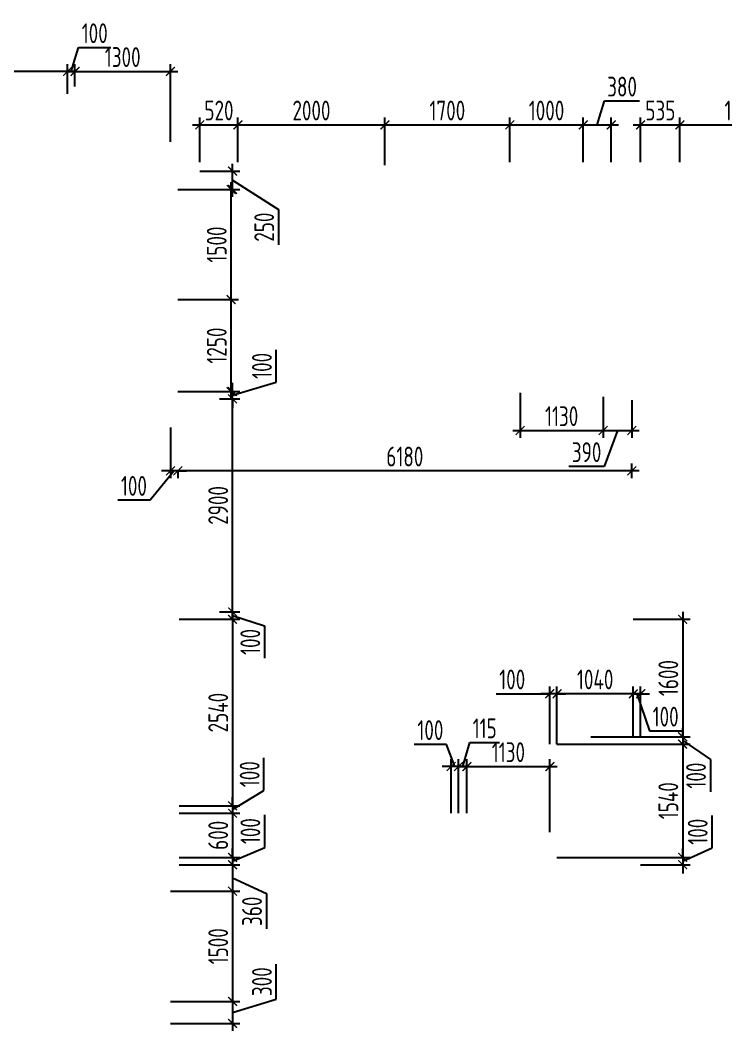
# Model space of a CAD drawing. Header units: millimetres. Extents: x -350007 to 535970, y -888 to 133718.
# Drawn here: x 61397 to 71001, y 106701 to 120454 of the extents above; entities that cross this region are included whole.
import ezdxf

# ---------------------------------------------------------------- set-up
doc = ezdxf.new("R2010")
doc.units = ezdxf.units.MM
doc.layers.add('АР_Размеры нов.', color=15, linetype='Continuous', lineweight=0)
doc.styles.add('ISOCPEUR', font='isocpeur.ttf', dxfattribs={"width": 0.7})
doc.dimstyles.new('R_100', dxfattribs={"dimtxt": 270, "dimasz": 120, "dimexe": 100, "dimexo": 0, "dimgap": 60, "dimtad": 1, "dimdec": 0, "dimrnd": 5, "dimzin": 0, "dimdsep": 46, "dimtxsty": 'ISOCPEUR', "dimblk": 'ARCHTICK', "dimcen": 0, "dimdle": 100, "dimclrd": 256, "dimclre": 256, "dimclrt": 256, "dimadec": 0, "dimazin": 0, "dimtfac": 2, "dimtdec": 0, "dimtofl": 0, "dimtmove": 1, "dimatfit": 3, "dimfxl": 1, "dimtvp": 3, "dimtolj": 1, "dimtzin": 0, "dimarcsym": 0})

# ---------------------------------------------------------------- blocks, each defined once
blk = doc.blocks.new('_ArchTick')
at = {"color": 0, "linetype": 'ByBlock', "const_width": 0.15}
blk.add_lwpolyline([(-0.5, -0.5), (0.5, 0.5)], dxfattribs=at)
blk = doc.blocks.new('*D2720')
at = {"layer": 'АР_Размеры нов.', "lineweight": -2, "ltscale": 100, "transparency": 16777216}
for p, q in [((64287, 108701), (64287, 107001)), ((63442, 108601), (64387, 108601)), ((63442, 107101), (64387, 107101))]:
    blk.add_line(p, q, dxfattribs=at)
at = {"layer": 'АР_Размеры нов.', "lineweight": -2, "ltscale": 100, "transparency": 16777216, "xscale": 120, "yscale": 120, "zscale": 120}
for p, rotation in [((64287, 108601), 90), ((64287, 107101), 270)]:
    blk.add_blockref('_ArchTick', p, dxfattribs=dict(at, rotation=rotation))
at = {"layer": 'АР_Размеры нов.', "ltscale": 100, "transparency": 16777216, "insert": (64092, 107851), "char_height": 270, "attachment_point": 5, "rotation": 90, "style": 'ISOCPEUR'}
blk.add_mtext('\\A1;1500', dxfattribs=at)
blk = doc.blocks.new('*D2721')
at = {"layer": 'АР_Размеры нов.', "lineweight": -2, "ltscale": 100, "transparency": 16777216}
for p, q in [((67477, 109740), (67477, 110397)), ((68607, 109403), (68607, 110397)), ((67377, 110297), (68707, 110297))]:
    blk.add_line(p, q, dxfattribs=at)
at = {"layer": 'АР_Размеры нов.', "lineweight": -2, "ltscale": 100, "transparency": 16777216, "xscale": 120, "yscale": 120, "zscale": 120, "rotation": 180}
blk.add_blockref('_ArchTick', (67477, 110297), dxfattribs=at)
at = {"layer": 'АР_Размеры нов.', "lineweight": -2, "ltscale": 100, "transparency": 16777216, "xscale": 120, "yscale": 120, "zscale": 120}
blk.add_blockref('_ArchTick', (68607, 110297), dxfattribs=at)
at = {"layer": 'АР_Размеры нов.', "ltscale": 100, "transparency": 16777216, "insert": (68042, 110492), "char_height": 270, "attachment_point": 5, "style": 'ISOCPEUR'}
blk.add_mtext('\\A1;1130', dxfattribs=at)
blk = doc.blocks.new('*D2722')
at = {"layer": 'АР_Размеры нов.', "lineweight": -2, "ltscale": 100, "transparency": 16777216}
for p, q in [((68202, 115382), (68202, 114770)), ((69332, 115329), (69332, 114770)), ((68102, 114870), (69432, 114870))]:
    blk.add_line(p, q, dxfattribs=at)
at = {"layer": 'АР_Размеры нов.', "lineweight": -2, "ltscale": 100, "transparency": 16777216, "xscale": 120, "yscale": 120, "zscale": 120, "rotation": 180}
blk.add_blockref('_ArchTick', (68202, 114870), dxfattribs=at)
at = {"layer": 'АР_Размеры нов.', "lineweight": -2, "ltscale": 100, "transparency": 16777216, "xscale": 120, "yscale": 120, "zscale": 120}
blk.add_blockref('_ArchTick', (69332, 114870), dxfattribs=at)
at = {"layer": 'АР_Размеры нов.', "ltscale": 100, "transparency": 16777216, "insert": (68767, 115065), "char_height": 270, "attachment_point": 5, "style": 'ISOCPEUR'}
blk.add_mtext('\\A1;1130', dxfattribs=at)
blk = doc.blocks.new('*D2292')
at = {"layer": 'АР_Размеры нов.', "lineweight": -2, "ltscale": 500, "transparency": 16777216}
for p, q in [((59492, 119451), (59492, 119857)), ((62042, 119451), (62042, 119857)), ((62142, 119757), (59392, 119757))]:
    blk.add_line(p, q, dxfattribs=at)
at = {"layer": 'АР_Размеры нов.', "lineweight": -2, "ltscale": 500, "transparency": 16777216, "xscale": 120, "yscale": 120, "zscale": 120, "rotation": 180}
blk.add_blockref('_ArchTick', (59492, 119757), dxfattribs=at)
at = {"layer": 'АР_Размеры нов.', "lineweight": -2, "ltscale": 500, "transparency": 16777216, "xscale": 120, "yscale": 120, "zscale": 120}
blk.add_blockref('_ArchTick', (62042, 119757), dxfattribs=at)
at = {"layer": 'АР_Размеры нов.', "lineweight": 13, "ltscale": 500, "transparency": 16777216, "insert": (60767, 119952), "char_height": 270, "attachment_point": 5, "style": 'ISOCPEUR'}
blk.add_mtext('\\A1;2550', dxfattribs=at)
blk = doc.blocks.new('*D2403')
at = {"layer": 'АР_Размеры нов.', "lineweight": -2, "ltscale": 500, "transparency": 16777216}
for p, q in [((64882, 107129), (64882, 107608)), ((64287, 107201), (64287, 106701)), ((63442, 107101), (64387, 107101)), ((64287, 106951), (64882, 107129)), ((63442, 106801), (64387, 106801))]:
    blk.add_line(p, q, dxfattribs=at)
at = {"layer": 'АР_Размеры нов.', "lineweight": -2, "ltscale": 500, "transparency": 16777216, "xscale": 120, "yscale": 120, "zscale": 120}
for p, rotation in [((64287, 107101), 90), ((64287, 106801), 270)]:
    blk.add_blockref('_ArchTick', p, dxfattribs=dict(at, rotation=rotation))
at = {"layer": 'АР_Размеры нов.', "lineweight": 13, "ltscale": 500, "transparency": 16777216, "insert": (64687, 107369), "char_height": 270, "attachment_point": 5, "rotation": 90, "style": 'ISOCPEUR'}
blk.add_mtext('\\A1;300', dxfattribs=at)
blk = doc.blocks.new('*D2404')
at = {"layer": 'АР_Размеры нов.', "lineweight": -2, "ltscale": 500, "transparency": 16777216}
for p, q in [((69842, 111287), (68603, 111287)), ((68703, 110601), (68703, 111387)), ((69742, 110701), (69742, 111387))]:
    blk.add_line(p, q, dxfattribs=at)
at = {"layer": 'АР_Размеры нов.', "lineweight": -2, "ltscale": 500, "transparency": 16777216, "xscale": 120, "yscale": 120, "zscale": 120, "rotation": 180}
blk.add_blockref('_ArchTick', (68703, 111287), dxfattribs=at)
at = {"layer": 'АР_Размеры нов.', "lineweight": -2, "ltscale": 500, "transparency": 16777216, "xscale": 120, "yscale": 120, "zscale": 120}
blk.add_blockref('_ArchTick', (69742, 111287), dxfattribs=at)
at = {"layer": 'АР_Размеры нов.', "lineweight": 13, "ltscale": 500, "transparency": 16777216, "insert": (69223, 111482), "char_height": 270, "attachment_point": 5, "style": 'ISOCPEUR'}
blk.add_mtext('\\A1;1040', dxfattribs=at)
blk = doc.blocks.new('*D2405')
at = {"layer": 'АР_Размеры нов.', "lineweight": -2, "ltscale": 500, "transparency": 16777216}
for p, q in [((69742, 111287), (69622, 111287)), ((69742, 110701), (69742, 111387)), ((69742, 111287), (69842, 111287)), ((69792, 111287), (69961, 110781)), ((69842, 110701), (69842, 111387)), ((69842, 111287), (69962, 111287)), ((69961, 110781), (70402, 110781))]:
    blk.add_line(p, q, dxfattribs=at)
at = {"layer": 'АР_Размеры нов.', "lineweight": -2, "ltscale": 500, "transparency": 16777216, "xscale": 120, "yscale": 120, "zscale": 120}
blk.add_blockref('_ArchTick', (69742, 111287), dxfattribs=at)
at = {"layer": 'АР_Размеры нов.', "lineweight": -2, "ltscale": 500, "transparency": 16777216, "xscale": 120, "yscale": 120, "zscale": 120, "rotation": 180}
blk.add_blockref('_ArchTick', (69842, 111287), dxfattribs=at)
at = {"layer": 'АР_Размеры нов.', "lineweight": 13, "ltscale": 500, "transparency": 16777216, "insert": (70182, 110976), "char_height": 270, "attachment_point": 5, "style": 'ISOCPEUR'}
blk.add_mtext('\\A1;100', dxfattribs=at)
blk = doc.blocks.new('*D2406')
at = {"layer": 'АР_Размеры нов.', "lineweight": -2, "ltscale": 500, "transparency": 16777216}
for p, q in [((67873, 111287), (68605, 111287)), ((68605, 111287), (68485, 111287)), ((68605, 110601), (68605, 111387)), ((68703, 111287), (68605, 111287)), ((68703, 110601), (68703, 111387)), ((68703, 111287), (68823, 111287))]:
    blk.add_line(p, q, dxfattribs=at)
at = {"layer": 'АР_Размеры нов.', "lineweight": -2, "ltscale": 500, "transparency": 16777216, "xscale": 120, "yscale": 120, "zscale": 120}
blk.add_blockref('_ArchTick', (68605, 111287), dxfattribs=at)
at = {"layer": 'АР_Размеры нов.', "lineweight": -2, "ltscale": 500, "transparency": 16777216, "xscale": 120, "yscale": 120, "zscale": 120, "rotation": 180}
blk.add_blockref('_ArchTick', (68703, 111287), dxfattribs=at)
at = {"layer": 'АР_Размеры нов.', "lineweight": 13, "ltscale": 500, "transparency": 16777216, "insert": (68094, 111482), "char_height": 270, "attachment_point": 5, "style": 'ISOCPEUR'}
blk.add_mtext('\\A1;100', dxfattribs=at)
blk = doc.blocks.new('*D2410')
at = {"layer": 'АР_Размеры нов.', "lineweight": -2, "ltscale": 500, "transparency": 16777216}
for p, q in [((70414, 112401), (70414, 110601)), ((69742, 112301), (70514, 112301)), ((69742, 110701), (70514, 110701))]:
    blk.add_line(p, q, dxfattribs=at)
at = {"layer": 'АР_Размеры нов.', "lineweight": -2, "ltscale": 500, "transparency": 16777216, "xscale": 120, "yscale": 120, "zscale": 120}
for p, rotation in [((70414, 112301), 90), ((70414, 110701), 270)]:
    blk.add_blockref('_ArchTick', p, dxfattribs=dict(at, rotation=rotation))
at = {"layer": 'АР_Размеры нов.', "lineweight": 13, "ltscale": 500, "transparency": 16777216, "insert": (70219, 111501), "char_height": 270, "attachment_point": 5, "rotation": 90, "style": 'ISOCPEUR'}
blk.add_mtext('\\A1;1600', dxfattribs=at)
blk = doc.blocks.new('*D2411')
at = {"layer": 'АР_Размеры нов.', "lineweight": -2, "ltscale": 500, "transparency": 16777216}
for p, q in [((70414, 110702), (70414, 110822)), ((69166, 110702), (70514, 110702)), ((69166, 110602), (70514, 110602)), ((70414, 110702), (70414, 110602)), ((70414, 110652), (70791, 110395)), ((70414, 110602), (70414, 110482)), ((70791, 110395), (70791, 109953))]:
    blk.add_line(p, q, dxfattribs=at)
at = {"layer": 'АР_Размеры нов.', "lineweight": -2, "ltscale": 500, "transparency": 16777216, "xscale": 120, "yscale": 120, "zscale": 120}
for p, rotation in [((70414, 110702), 270), ((70414, 110602), 90)]:
    blk.add_blockref('_ArchTick', p, dxfattribs=dict(at, rotation=rotation))
at = {"layer": 'АР_Размеры нов.', "lineweight": 13, "ltscale": 500, "transparency": 16777216, "insert": (70596, 110174), "char_height": 270, "attachment_point": 5, "rotation": 90, "style": 'ISOCPEUR'}
blk.add_mtext('\\A1;100', dxfattribs=at)
blk = doc.blocks.new('*D2412')
at = {"layer": 'АР_Размеры нов.', "lineweight": -2, "ltscale": 500, "transparency": 16777216}
for p, q in [((68703, 110603), (70514, 110603)), ((70414, 110703), (70414, 108961)), ((68703, 109061), (70514, 109061))]:
    blk.add_line(p, q, dxfattribs=at)
at = {"layer": 'АР_Размеры нов.', "lineweight": -2, "ltscale": 500, "transparency": 16777216, "xscale": 120, "yscale": 120, "zscale": 120}
for p, rotation in [((70414, 110603), 90), ((70414, 109061), 270)]:
    blk.add_blockref('_ArchTick', p, dxfattribs=dict(at, rotation=rotation))
at = {"layer": 'АР_Размеры нов.', "lineweight": 13, "ltscale": 500, "transparency": 16777216, "insert": (70219, 109832), "char_height": 270, "attachment_point": 5, "rotation": 90, "style": 'ISOCPEUR'}
blk.add_mtext('\\A1;1540', dxfattribs=at)
blk = doc.blocks.new('*D2413')
at = {"layer": 'АР_Размеры нов.', "lineweight": -2, "ltscale": 500, "transparency": 16777216}
for p, q in [((70814, 109190), (70814, 109631)), ((70414, 109011), (70814, 109190)), ((70414, 109061), (70414, 109181)), ((69742, 109061), (70514, 109061)), ((69842, 108961), (70514, 108961)), ((70414, 109061), (70414, 108961)), ((70414, 108961), (70414, 108841))]:
    blk.add_line(p, q, dxfattribs=at)
at = {"layer": 'АР_Размеры нов.', "lineweight": -2, "ltscale": 500, "transparency": 16777216, "xscale": 120, "yscale": 120, "zscale": 120}
for p, rotation in [((70414, 109061), 270), ((70414, 108961), 90)]:
    blk.add_blockref('_ArchTick', p, dxfattribs=dict(at, rotation=rotation))
at = {"layer": 'АР_Размеры нов.', "lineweight": 13, "ltscale": 500, "transparency": 16777216, "insert": (70619, 109410), "char_height": 270, "attachment_point": 5, "rotation": 90, "style": 'ISOCPEUR'}
blk.add_mtext('\\A1;100', dxfattribs=at)
blk = doc.blocks.new('*D2414')
at = {"layer": 'АР_Размеры нов.', "lineweight": -2, "ltscale": 500, "transparency": 16777216}
for p, q in [((67420, 110297), (67517, 110622)), ((67517, 110622), (67921, 110622)), ((67362, 109661), (67362, 110397)), ((67477, 109661), (67477, 110397)), ((67362, 110297), (67242, 110297)), ((67477, 110297), (67362, 110297)), ((67477, 110297), (67597, 110297))]:
    blk.add_line(p, q, dxfattribs=at)
at = {"layer": 'АР_Размеры нов.', "lineweight": -2, "ltscale": 500, "transparency": 16777216, "xscale": 120, "yscale": 120, "zscale": 120}
blk.add_blockref('_ArchTick', (67362, 110297), dxfattribs=at)
at = {"layer": 'АР_Размеры нов.', "lineweight": -2, "ltscale": 500, "transparency": 16777216, "xscale": 120, "yscale": 120, "zscale": 120, "rotation": 180}
blk.add_blockref('_ArchTick', (67477, 110297), dxfattribs=at)
at = {"layer": 'АР_Размеры нов.', "lineweight": 13, "ltscale": 500, "transparency": 16777216, "insert": (67719, 110817), "char_height": 270, "attachment_point": 5, "style": 'ISOCPEUR'}
blk.add_mtext('\\A1;115', dxfattribs=at)
blk = doc.blocks.new('*D2415')
at = {"layer": 'АР_Размеры нов.', "lineweight": -2, "ltscale": 500, "transparency": 16777216}
for p, q in [((67200, 110597), (66759, 110597)), ((67312, 110297), (67200, 110597)), ((67262, 109661), (67262, 110397)), ((67362, 109661), (67362, 110397)), ((67262, 110297), (67142, 110297)), ((67362, 110297), (67262, 110297)), ((67362, 110297), (67482, 110297))]:
    blk.add_line(p, q, dxfattribs=at)
at = {"layer": 'АР_Размеры нов.', "lineweight": -2, "ltscale": 500, "transparency": 16777216, "xscale": 120, "yscale": 120, "zscale": 120}
blk.add_blockref('_ArchTick', (67262, 110297), dxfattribs=at)
at = {"layer": 'АР_Размеры нов.', "lineweight": -2, "ltscale": 500, "transparency": 16777216, "xscale": 120, "yscale": 120, "zscale": 120, "rotation": 180}
blk.add_blockref('_ArchTick', (67362, 110297), dxfattribs=at)
at = {"layer": 'АР_Размеры нов.', "lineweight": 13, "ltscale": 500, "transparency": 16777216, "insert": (66980, 110792), "char_height": 270, "attachment_point": 5, "style": 'ISOCPEUR'}
blk.add_mtext('\\A1;100', dxfattribs=at)
blk = doc.blocks.new('*D2416')
at = {"layer": 'АР_Размеры нов.', "lineweight": -2, "ltscale": 500, "transparency": 16777216}
for p, q in [((64287, 112401), (64287, 109661)), ((63562, 112301), (64387, 112301)), ((63562, 109761), (64387, 109761))]:
    blk.add_line(p, q, dxfattribs=at)
at = {"layer": 'АР_Размеры нов.', "lineweight": -2, "ltscale": 500, "transparency": 16777216, "xscale": 120, "yscale": 120, "zscale": 120}
for p, rotation in [((64287, 112301), 90), ((64287, 109761), 270)]:
    blk.add_blockref('_ArchTick', p, dxfattribs=dict(at, rotation=rotation))
at = {"layer": 'АР_Размеры нов.', "lineweight": 13, "ltscale": 500, "transparency": 16777216, "insert": (64092, 111031), "char_height": 270, "attachment_point": 5, "rotation": 90, "style": 'ISOCPEUR'}
blk.add_mtext('\\A1;2540', dxfattribs=at)
blk = doc.blocks.new('*D2417')
at = {"layer": 'АР_Размеры нов.', "lineweight": -2, "ltscale": 500, "transparency": 16777216}
for p, q in [((64715, 109973), (64715, 110414)), ((64287, 109711), (64715, 109973)), ((63562, 109761), (64387, 109761)), ((64287, 109761), (64287, 109881)), ((64287, 109761), (64287, 109661)), ((63562, 109661), (64387, 109661)), ((64287, 109661), (64287, 109541))]:
    blk.add_line(p, q, dxfattribs=at)
at = {"layer": 'АР_Размеры нов.', "lineweight": -2, "ltscale": 500, "transparency": 16777216, "xscale": 120, "yscale": 120, "zscale": 120}
for p, rotation in [((64287, 109761), 270), ((64287, 109661), 90)]:
    blk.add_blockref('_ArchTick', p, dxfattribs=dict(at, rotation=rotation))
at = {"layer": 'АР_Размеры нов.', "lineweight": 13, "ltscale": 500, "transparency": 16777216, "insert": (64520, 110193), "char_height": 270, "attachment_point": 5, "rotation": 90, "style": 'ISOCPEUR'}
blk.add_mtext('\\A1;100', dxfattribs=at)
blk = doc.blocks.new('*D2418')
at = {"layer": 'АР_Размеры нов.', "lineweight": -2, "ltscale": 500, "transparency": 16777216}
for p, q in [((64287, 109761), (64287, 108961)), ((63562, 109661), (64387, 109661)), ((63562, 109061), (64387, 109061))]:
    blk.add_line(p, q, dxfattribs=at)
at = {"layer": 'АР_Размеры нов.', "lineweight": -2, "ltscale": 500, "transparency": 16777216, "xscale": 120, "yscale": 120, "zscale": 120}
for p, rotation in [((64287, 109661), 90), ((64287, 109061), 270)]:
    blk.add_blockref('_ArchTick', p, dxfattribs=dict(at, rotation=rotation))
at = {"layer": 'АР_Размеры нов.', "lineweight": 13, "ltscale": 500, "transparency": 16777216, "insert": (64092, 109361), "char_height": 270, "attachment_point": 5, "rotation": 90, "style": 'ISOCPEUR'}
blk.add_mtext('\\A1;600', dxfattribs=at)
blk = doc.blocks.new('*D2419')
at = {"layer": 'АР_Размеры нов.', "lineweight": -2, "ltscale": 500, "transparency": 16777216}
for p, q in [((64725, 109197), (64725, 109639)), ((64287, 109011), (64725, 109197)), ((64287, 109061), (64287, 109181)), ((63562, 109061), (64387, 109061)), ((63562, 108961), (64387, 108961)), ((64287, 109061), (64287, 108961)), ((64287, 108961), (64287, 108841))]:
    blk.add_line(p, q, dxfattribs=at)
at = {"layer": 'АР_Размеры нов.', "lineweight": -2, "ltscale": 500, "transparency": 16777216, "xscale": 120, "yscale": 120, "zscale": 120}
for p, rotation in [((64287, 109061), 270), ((64287, 108961), 90)]:
    blk.add_blockref('_ArchTick', p, dxfattribs=dict(at, rotation=rotation))
at = {"layer": 'АР_Размеры нов.', "lineweight": 13, "ltscale": 500, "transparency": 16777216, "insert": (64530, 109418), "char_height": 270, "attachment_point": 5, "rotation": 90, "style": 'ISOCPEUR'}
blk.add_mtext('\\A1;100', dxfattribs=at)
blk = doc.blocks.new('*D2420')
at = {"layer": 'АР_Размеры нов.', "lineweight": -2, "ltscale": 500, "transparency": 16777216}
for p, q in [((63562, 108961), (64387, 108961)), ((64287, 109061), (64287, 108501)), ((64287, 108781), (64747, 108567)), ((63562, 108601), (64387, 108601)), ((64747, 108567), (64747, 108088))]:
    blk.add_line(p, q, dxfattribs=at)
at = {"layer": 'АР_Размеры нов.', "lineweight": -2, "ltscale": 500, "transparency": 16777216, "xscale": 120, "yscale": 120, "zscale": 120}
for p, rotation in [((64287, 108961), 90), ((64287, 108601), 270)]:
    blk.add_blockref('_ArchTick', p, dxfattribs=dict(at, rotation=rotation))
at = {"layer": 'АР_Размеры нов.', "lineweight": 13, "ltscale": 500, "transparency": 16777216, "insert": (64552, 108327), "char_height": 270, "attachment_point": 5, "rotation": 90, "style": 'ISOCPEUR'}
blk.add_mtext('\\A1;360', dxfattribs=at)
blk = doc.blocks.new('*D2421')
at = {"layer": 'АР_Размеры нов.', "lineweight": -2, "ltscale": 500, "transparency": 16777216}
for p, q in [((64287, 112401), (64287, 112521)), ((64152, 112401), (64387, 112401)), ((64287, 112301), (64287, 112401)), ((64152, 112301), (64387, 112301)), ((64287, 112351), (64724, 112214)), ((64287, 112301), (64287, 112181)), ((64724, 112214), (64724, 111773))]:
    blk.add_line(p, q, dxfattribs=at)
at = {"layer": 'АР_Размеры нов.', "lineweight": -2, "ltscale": 500, "transparency": 16777216, "xscale": 120, "yscale": 120, "zscale": 120}
for p, rotation in [((64287, 112401), 270), ((64287, 112301), 90)]:
    blk.add_blockref('_ArchTick', p, dxfattribs=dict(at, rotation=rotation))
at = {"layer": 'АР_Размеры нов.', "lineweight": 13, "ltscale": 500, "transparency": 16777216, "insert": (64529, 111993), "char_height": 270, "attachment_point": 5, "rotation": 90, "style": 'ISOCPEUR'}
blk.add_mtext('\\A1;100', dxfattribs=at)
blk = doc.blocks.new('*D2422')
at = {"layer": 'АР_Размеры нов.', "lineweight": -2, "ltscale": 500, "transparency": 16777216}
for p, q in [((64287, 112301), (64287, 115401)), ((64111, 115301), (64387, 115301)), ((64111, 112401), (64387, 112401))]:
    blk.add_line(p, q, dxfattribs=at)
at = {"layer": 'АР_Размеры нов.', "lineweight": -2, "ltscale": 500, "transparency": 16777216, "xscale": 120, "yscale": 120, "zscale": 120}
for p, rotation in [((64287, 115301), 90), ((64287, 112401), 270)]:
    blk.add_blockref('_ArchTick', p, dxfattribs=dict(at, rotation=rotation))
at = {"layer": 'АР_Размеры нов.', "lineweight": 13, "ltscale": 500, "transparency": 16777216, "insert": (64092, 113851), "char_height": 270, "attachment_point": 5, "rotation": 90, "style": 'ISOCPEUR'}
blk.add_mtext('\\A1;2900', dxfattribs=at)
blk = doc.blocks.new('*D2423')
at = {"layer": 'АР_Размеры нов.', "lineweight": -2, "ltscale": 500, "transparency": 16777216}
for p, q in [((64882, 115529), (64882, 115970)), ((64287, 115351), (64882, 115529)), ((63542, 115401), (64387, 115401)), ((64287, 115401), (64287, 115521)), ((64287, 115301), (64287, 115401)), ((64111, 115301), (64387, 115301)), ((64287, 115301), (64287, 115181))]:
    blk.add_line(p, q, dxfattribs=at)
at = {"layer": 'АР_Размеры нов.', "lineweight": -2, "ltscale": 500, "transparency": 16777216, "xscale": 120, "yscale": 120, "zscale": 120}
for p, rotation in [((64287, 115401), 270), ((64287, 115301), 90)]:
    blk.add_blockref('_ArchTick', p, dxfattribs=dict(at, rotation=rotation))
at = {"layer": 'АР_Размеры нов.', "lineweight": 13, "ltscale": 500, "transparency": 16777216, "insert": (64687, 115750), "char_height": 270, "attachment_point": 5, "rotation": 90, "style": 'ISOCPEUR'}
blk.add_mtext('\\A1;100', dxfattribs=at)
blk = doc.blocks.new('*D2424')
at = {"layer": 'АР_Размеры нов.', "lineweight": -2, "ltscale": 500, "transparency": 16777216}
for p, q in [((63542, 116651), (64367, 116651)), ((64267, 115301), (64267, 116751)), ((63542, 115401), (64367, 115401))]:
    blk.add_line(p, q, dxfattribs=at)
at = {"layer": 'АР_Размеры нов.', "lineweight": -2, "ltscale": 500, "transparency": 16777216, "xscale": 120, "yscale": 120, "zscale": 120}
for p, rotation in [((64267, 116651), 90), ((64267, 115401), 270)]:
    blk.add_blockref('_ArchTick', p, dxfattribs=dict(at, rotation=rotation))
at = {"layer": 'АР_Размеры нов.', "lineweight": 13, "ltscale": 500, "transparency": 16777216, "insert": (64072, 116026), "char_height": 270, "attachment_point": 5, "rotation": 90, "style": 'ISOCPEUR'}
blk.add_mtext('\\A1;1250', dxfattribs=at)
blk = doc.blocks.new('*D2425')
at = {"layer": 'АР_Размеры нов.', "lineweight": -2, "ltscale": 500, "transparency": 16777216}
for p, q in [((63542, 118151), (64367, 118151)), ((64267, 116551), (64267, 118251)), ((63542, 116651), (64367, 116651))]:
    blk.add_line(p, q, dxfattribs=at)
at = {"layer": 'АР_Размеры нов.', "lineweight": -2, "ltscale": 500, "transparency": 16777216, "xscale": 120, "yscale": 120, "zscale": 120}
for p, rotation in [((64267, 118151), 90), ((64267, 116651), 270)]:
    blk.add_blockref('_ArchTick', p, dxfattribs=dict(at, rotation=rotation))
at = {"layer": 'АР_Размеры нов.', "lineweight": 13, "ltscale": 500, "transparency": 16777216, "insert": (64072, 117401), "char_height": 270, "attachment_point": 5, "rotation": 90, "style": 'ISOCPEUR'}
blk.add_mtext('\\A1;1500', dxfattribs=at)
blk = doc.blocks.new('*D2426')
at = {"layer": 'АР_Размеры нов.', "lineweight": -2, "ltscale": 500, "transparency": 16777216}
for p, q in [((64287, 118051), (64287, 118501)), ((63842, 118401), (64387, 118401)), ((63542, 118151), (64387, 118151)), ((64287, 118276), (64913, 117877)), ((64913, 117877), (64913, 117398))]:
    blk.add_line(p, q, dxfattribs=at)
at = {"layer": 'АР_Размеры нов.', "lineweight": -2, "ltscale": 500, "transparency": 16777216, "xscale": 120, "yscale": 120, "zscale": 120}
for p, rotation in [((64287, 118401), 90), ((64287, 118151), 270)]:
    blk.add_blockref('_ArchTick', p, dxfattribs=dict(at, rotation=rotation))
at = {"layer": 'АР_Размеры нов.', "lineweight": 13, "ltscale": 500, "transparency": 16777216, "insert": (64718, 117638), "char_height": 270, "attachment_point": 5, "rotation": 90, "style": 'ISOCPEUR'}
blk.add_mtext('\\A1;250', dxfattribs=at)
blk = doc.blocks.new('*D2427')
at = {"layer": 'АР_Размеры нов.', "lineweight": -2, "ltscale": 500, "transparency": 16777216}
for p, q in [((69332, 115329), (69332, 114770)), ((69722, 115281), (69722, 114770)), ((69232, 114870), (69822, 114870)), ((69527, 114870), (69345, 114380)), ((69345, 114380), (68866, 114380))]:
    blk.add_line(p, q, dxfattribs=at)
at = {"layer": 'АР_Размеры нов.', "lineweight": -2, "ltscale": 500, "transparency": 16777216, "xscale": 120, "yscale": 120, "zscale": 120, "rotation": 180}
blk.add_blockref('_ArchTick', (69332, 114870), dxfattribs=at)
at = {"layer": 'АР_Размеры нов.', "lineweight": -2, "ltscale": 500, "transparency": 16777216, "xscale": 120, "yscale": 120, "zscale": 120}
blk.add_blockref('_ArchTick', (69722, 114870), dxfattribs=at)
at = {"layer": 'АР_Размеры нов.', "lineweight": 13, "ltscale": 500, "transparency": 16777216, "insert": (69106, 114575), "char_height": 270, "attachment_point": 5, "style": 'ISOCPEUR'}
blk.add_mtext('\\A1;390', dxfattribs=at)
blk = doc.blocks.new('*D2428')
at = {"layer": 'АР_Размеры нов.', "lineweight": -2, "ltscale": 500, "transparency": 16777216}
for p, q in [((62092, 119757), (62190, 120082)), ((62190, 120082), (62631, 120082)), ((62042, 119451), (62042, 119857)), ((62142, 119551), (62142, 119857)), ((62042, 119757), (61922, 119757)), ((62042, 119757), (62142, 119757)), ((62142, 119757), (62262, 119757))]:
    blk.add_line(p, q, dxfattribs=at)
at = {"layer": 'АР_Размеры нов.', "lineweight": -2, "ltscale": 500, "transparency": 16777216, "xscale": 120, "yscale": 120, "zscale": 120}
blk.add_blockref('_ArchTick', (62042, 119757), dxfattribs=at)
at = {"layer": 'АР_Размеры нов.', "lineweight": -2, "ltscale": 500, "transparency": 16777216, "xscale": 120, "yscale": 120, "zscale": 120, "rotation": 180}
blk.add_blockref('_ArchTick', (62142, 119757), dxfattribs=at)
at = {"layer": 'АР_Размеры нов.', "lineweight": 13, "ltscale": 500, "transparency": 16777216, "insert": (62411, 120277), "char_height": 270, "attachment_point": 5, "style": 'ISOCPEUR'}
blk.add_mtext('\\A1;100', dxfattribs=at)
blk = doc.blocks.new('*D2429')
at = {"layer": 'АР_Размеры нов.', "lineweight": -2, "ltscale": 500, "transparency": 16777216}
for p, q in [((62142, 119551), (62142, 119857)), ((63442, 118801), (63442, 119857)), ((62042, 119757), (63542, 119757))]:
    blk.add_line(p, q, dxfattribs=at)
at = {"layer": 'АР_Размеры нов.', "lineweight": -2, "ltscale": 500, "transparency": 16777216, "xscale": 120, "yscale": 120, "zscale": 120, "rotation": 180}
blk.add_blockref('_ArchTick', (62142, 119757), dxfattribs=at)
at = {"layer": 'АР_Размеры нов.', "lineweight": -2, "ltscale": 500, "transparency": 16777216, "xscale": 120, "yscale": 120, "zscale": 120}
blk.add_blockref('_ArchTick', (63442, 119757), dxfattribs=at)
at = {"layer": 'АР_Размеры нов.', "lineweight": 13, "ltscale": 500, "transparency": 16777216, "insert": (62792, 119952), "char_height": 270, "attachment_point": 5, "style": 'ISOCPEUR'}
blk.add_mtext('\\A1;1300', dxfattribs=at)
blk = doc.blocks.new('*D2430')
at = {"layer": 'АР_Размеры нов.', "lineweight": -2, "ltscale": 500, "transparency": 16777216}
for p, q in [((63842, 118521), (63842, 119130)), ((64361, 118521), (64361, 119130)), ((63742, 119030), (64461, 119030))]:
    blk.add_line(p, q, dxfattribs=at)
at = {"layer": 'АР_Размеры нов.', "lineweight": -2, "ltscale": 500, "transparency": 16777216, "xscale": 120, "yscale": 120, "zscale": 120, "rotation": 180}
blk.add_blockref('_ArchTick', (63842, 119030), dxfattribs=at)
at = {"layer": 'АР_Размеры нов.', "lineweight": -2, "ltscale": 500, "transparency": 16777216, "xscale": 120, "yscale": 120, "zscale": 120}
blk.add_blockref('_ArchTick', (64361, 119030), dxfattribs=at)
at = {"layer": 'АР_Размеры нов.', "lineweight": 13, "ltscale": 500, "transparency": 16777216, "insert": (64102, 119225), "char_height": 270, "attachment_point": 5, "style": 'ISOCPEUR'}
blk.add_mtext('\\A1;520', dxfattribs=at)
blk = doc.blocks.new('*D2431')
at = {"layer": 'АР_Размеры нов.', "lineweight": -2, "ltscale": 500, "transparency": 16777216}
for p, q in [((64361, 118521), (64361, 119130)), ((66361, 118481), (66361, 119130)), ((64261, 119030), (66461, 119030))]:
    blk.add_line(p, q, dxfattribs=at)
at = {"layer": 'АР_Размеры нов.', "lineweight": -2, "ltscale": 500, "transparency": 16777216, "xscale": 120, "yscale": 120, "zscale": 120, "rotation": 180}
blk.add_blockref('_ArchTick', (64361, 119030), dxfattribs=at)
at = {"layer": 'АР_Размеры нов.', "lineweight": -2, "ltscale": 500, "transparency": 16777216, "xscale": 120, "yscale": 120, "zscale": 120}
blk.add_blockref('_ArchTick', (66361, 119030), dxfattribs=at)
at = {"layer": 'АР_Размеры нов.', "lineweight": 13, "ltscale": 500, "transparency": 16777216, "insert": (65361, 119225), "char_height": 270, "attachment_point": 5, "style": 'ISOCPEUR'}
blk.add_mtext('\\A1;2000', dxfattribs=at)
blk = doc.blocks.new('*D2432')
at = {"layer": 'АР_Размеры нов.', "lineweight": -2, "ltscale": 500, "transparency": 16777216}
for p, q in [((66361, 118481), (66361, 119130)), ((68061, 118521), (68061, 119130)), ((66261, 119030), (68161, 119030))]:
    blk.add_line(p, q, dxfattribs=at)
at = {"layer": 'АР_Размеры нов.', "lineweight": -2, "ltscale": 500, "transparency": 16777216, "xscale": 120, "yscale": 120, "zscale": 120, "rotation": 180}
blk.add_blockref('_ArchTick', (66361, 119030), dxfattribs=at)
at = {"layer": 'АР_Размеры нов.', "lineweight": -2, "ltscale": 500, "transparency": 16777216, "xscale": 120, "yscale": 120, "zscale": 120}
blk.add_blockref('_ArchTick', (68061, 119030), dxfattribs=at)
at = {"layer": 'АР_Размеры нов.', "lineweight": 13, "ltscale": 500, "transparency": 16777216, "insert": (67211, 119225), "char_height": 270, "attachment_point": 5, "style": 'ISOCPEUR'}
blk.add_mtext('\\A1;1700', dxfattribs=at)
blk = doc.blocks.new('*D2433')
at = {"layer": 'АР_Размеры нов.', "lineweight": -2, "ltscale": 500, "transparency": 16777216}
for p, q in [((68061, 118521), (68061, 119130)), ((69061, 118521), (69061, 119130)), ((67961, 119030), (69161, 119030))]:
    blk.add_line(p, q, dxfattribs=at)
at = {"layer": 'АР_Размеры нов.', "lineweight": -2, "ltscale": 500, "transparency": 16777216, "xscale": 120, "yscale": 120, "zscale": 120, "rotation": 180}
blk.add_blockref('_ArchTick', (68061, 119030), dxfattribs=at)
at = {"layer": 'АР_Размеры нов.', "lineweight": -2, "ltscale": 500, "transparency": 16777216, "xscale": 120, "yscale": 120, "zscale": 120}
blk.add_blockref('_ArchTick', (69061, 119030), dxfattribs=at)
at = {"layer": 'АР_Размеры нов.', "lineweight": 13, "ltscale": 500, "transparency": 16777216, "insert": (68561, 119225), "char_height": 270, "attachment_point": 5, "style": 'ISOCPEUR'}
blk.add_mtext('\\A1;1000', dxfattribs=at)
blk = doc.blocks.new('*D2434')
at = {"layer": 'АР_Размеры нов.', "lineweight": -2, "ltscale": 500, "transparency": 16777216}
for p, q in [((69252, 119030), (69349, 119355)), ((69349, 119355), (69828, 119355)), ((69061, 118521), (69061, 119130)), ((69442, 118521), (69442, 119130)), ((68961, 119030), (69542, 119030))]:
    blk.add_line(p, q, dxfattribs=at)
at = {"layer": 'АР_Размеры нов.', "lineweight": -2, "ltscale": 500, "transparency": 16777216, "xscale": 120, "yscale": 120, "zscale": 120, "rotation": 180}
blk.add_blockref('_ArchTick', (69061, 119030), dxfattribs=at)
at = {"layer": 'АР_Размеры нов.', "lineweight": -2, "ltscale": 500, "transparency": 16777216, "xscale": 120, "yscale": 120, "zscale": 120}
blk.add_blockref('_ArchTick', (69442, 119030), dxfattribs=at)
at = {"layer": 'АР_Размеры нов.', "lineweight": 13, "ltscale": 500, "transparency": 16777216, "insert": (69589, 119550), "char_height": 270, "attachment_point": 5, "style": 'ISOCPEUR'}
blk.add_mtext('\\A1;380', dxfattribs=at)
blk = doc.blocks.new('*D2435')
at = {"layer": 'АР_Размеры нов.', "lineweight": -2, "ltscale": 500, "transparency": 16777216}
for p, q in [((69842, 118521), (69842, 119130)), ((70377, 118521), (70377, 119130)), ((69742, 119030), (70477, 119030))]:
    blk.add_line(p, q, dxfattribs=at)
at = {"layer": 'АР_Размеры нов.', "lineweight": -2, "ltscale": 500, "transparency": 16777216, "xscale": 120, "yscale": 120, "zscale": 120, "rotation": 180}
blk.add_blockref('_ArchTick', (69842, 119030), dxfattribs=at)
at = {"layer": 'АР_Размеры нов.', "lineweight": -2, "ltscale": 500, "transparency": 16777216, "xscale": 120, "yscale": 120, "zscale": 120}
blk.add_blockref('_ArchTick', (70377, 119030), dxfattribs=at)
at = {"layer": 'АР_Размеры нов.', "lineweight": 13, "ltscale": 500, "transparency": 16777216, "insert": (70110, 119225), "char_height": 270, "attachment_point": 5, "style": 'ISOCPEUR'}
blk.add_mtext('\\A1;535', dxfattribs=at)
blk = doc.blocks.new('*D2436')
at = {"layer": 'АР_Размеры нов.', "lineweight": -2, "ltscale": 500, "transparency": 16777216}
for p, q in [((70377, 118521), (70377, 119130)), ((72077, 118521), (72077, 119130)), ((70277, 119030), (72177, 119030))]:
    blk.add_line(p, q, dxfattribs=at)
at = {"layer": 'АР_Размеры нов.', "lineweight": -2, "ltscale": 500, "transparency": 16777216, "xscale": 120, "yscale": 120, "zscale": 120, "rotation": 180}
blk.add_blockref('_ArchTick', (70377, 119030), dxfattribs=at)
at = {"layer": 'АР_Размеры нов.', "lineweight": -2, "ltscale": 500, "transparency": 16777216, "xscale": 120, "yscale": 120, "zscale": 120}
blk.add_blockref('_ArchTick', (72077, 119030), dxfattribs=at)
at = {"layer": 'АР_Размеры нов.', "lineweight": 13, "ltscale": 500, "transparency": 16777216, "insert": (71227, 119225), "char_height": 270, "attachment_point": 5, "style": 'ISOCPEUR'}
blk.add_mtext('\\A1;1700', dxfattribs=at)
blk = doc.blocks.new('*D2543')
at = {"layer": 'АР_Размеры нов.', "lineweight": -2, "ltscale": 500, "transparency": 16777216}
for p, q in [((69822, 114321), (63442, 114321)), ((63542, 114329), (63542, 114221)), ((69722, 114221), (69722, 114421))]:
    blk.add_line(p, q, dxfattribs=at)
at = {"layer": 'АР_Размеры нов.', "lineweight": -2, "ltscale": 500, "transparency": 16777216, "xscale": 120, "yscale": 120, "zscale": 120, "rotation": 180}
blk.add_blockref('_ArchTick', (63542, 114321), dxfattribs=at)
at = {"layer": 'АР_Размеры нов.', "lineweight": -2, "ltscale": 500, "transparency": 16777216, "xscale": 120, "yscale": 120, "zscale": 120}
blk.add_blockref('_ArchTick', (69722, 114321), dxfattribs=at)
at = {"layer": 'АР_Размеры нов.', "lineweight": 13, "ltscale": 500, "transparency": 16777216, "insert": (66632, 114516), "char_height": 270, "attachment_point": 5, "style": 'ISOCPEUR'}
blk.add_mtext('\\A1;6180', dxfattribs=at)
blk = doc.blocks.new('*D2544')
at = {"layer": 'АР_Размеры нов.', "lineweight": -2, "ltscale": 500, "transparency": 16777216}
for p, q in [((63442, 114910), (63442, 114221)), ((63492, 114321), (63166, 113921)), ((63442, 114321), (63322, 114321)), ((63542, 114321), (63442, 114321)), ((63542, 114329), (63542, 114221)), ((63542, 114321), (63662, 114321)), ((63166, 113921), (62725, 113921))]:
    blk.add_line(p, q, dxfattribs=at)
at = {"layer": 'АР_Размеры нов.', "lineweight": -2, "ltscale": 500, "transparency": 16777216, "xscale": 120, "yscale": 120, "zscale": 120}
blk.add_blockref('_ArchTick', (63442, 114321), dxfattribs=at)
at = {"layer": 'АР_Размеры нов.', "lineweight": -2, "ltscale": 500, "transparency": 16777216, "xscale": 120, "yscale": 120, "zscale": 120, "rotation": 180}
blk.add_blockref('_ArchTick', (63542, 114321), dxfattribs=at)
at = {"layer": 'АР_Размеры нов.', "lineweight": 13, "ltscale": 500, "transparency": 16777216, "insert": (62945, 114116), "char_height": 270, "attachment_point": 5, "style": 'ISOCPEUR'}
blk.add_mtext('\\A1;100', dxfattribs=at)

msp = doc.modelspace()

# ---------------------------------------------------------------- dimensions: what is measured, and where the dimension line sits
at = {"layer": 'АР_Размеры нов.', "lineweight": 13, "ltscale": 500}
for base, p1, p2, picture, middle in [((62142.4, 119756.9), (62042.4, 119450.6), (62142.4, 119550.6), '*D2428', (62249.9, 120276.9)), ((59492.4, 119756.9), (62042.4, 119450.6), (59492.4, 119450.6), '*D2292', (60767.4, 119951.9)), ((63442.4, 119756.9), (62142.4, 119550.6), (63442.4, 118800.7), '*D2429', (62792.4, 119951.9)), ((69442.4, 119029.9), (69060.8, 118520.7), (69442.4, 118520.7), '*D2434', (69409.1, 119549.9)), ((64360.8, 119029.9), (63842.4, 118520.7), (64360.8, 118520.7), '*D2430', (64101.6, 119224.9)), ((66360.8, 119029.9), (64360.8, 118520.7), (66360.8, 118480.7), '*D2431', (65360.8, 119224.9)), ((68060.8, 119029.9), (66360.8, 118480.7), (68060.8, 118520.7), '*D2432', (67210.8, 119224.9)), ((69060.8, 119029.9), (68060.8, 118520.7), (69060.8, 118520.7), '*D2433', (68560.8, 119224.9)), ((70377.4, 119029.9), (69842.4, 118520.7), (70377.4, 118520.7), '*D2435', (70109.9, 119224.9)), ((72077.4, 119029.9), (70377.4, 118520.7), (72077.4, 118520.7), '*D2436', (71227.4, 119224.9)), ((63542.4, 114321.5), (69722.4, 114220.9), (63542.4, 114328.7), '*D2543', (66632.4, 114516.5)), ((68702.9253, 111286.8914), (69742.3969, 110701.0906), (68702.9253, 110601.1015), '*D2404', (69222.6611, 111481.8914)), ((67362.4, 110297.5), (67477.2, 109661.2), (67362.4, 109661.2), '*D2414', (67577.3, 110817.5))]:
    dim = msp.add_linear_dim(base=base, p1=p1, p2=p2, dimstyle='R_100', override={"dimpost": '\\X'}, dxfattribs=at)
    dim.commit()
    dim.dimension.update_dxf_attribs({"geometry": picture, "text_midpoint": middle})
for base, p1, p2, picture, middle in [((64286.6, 118400.7), (63542.4, 118150.7), (63842.4, 118400.7), '*D2426', (64912.9, 117817.2)), ((64286.6, 112400.7), (64152.1, 112300.7), (64152.1, 112400.7), '*D2421', (64724.1, 112153.9)), ((70414, 110601.9), (69165.9, 110701.8), (69165.7, 110601.9), '*D2411', (70791.2, 110334.6)), ((64286.6, 109661.2), (63562.4, 109761.2), (63562.4, 109661.2), '*D2417', (64715.5, 110032.6)), ((64286.6, 108961.2), (63562.4, 109061.2), (63562.4, 108961.2), '*D2419', (64724.9, 109257.5)), ((70414, 108961.2), (69742.4, 109061.2), (69842.4, 108961.2), '*D2413', (70814, 109249.7)), ((64286.5614, 108600.6825), (63562.3968, 108961.2318), (63562.3968, 108600.6825), '*D2420', (64746.5781, 108506.7306))]:
    dim = msp.add_linear_dim(base=base, p1=p1, p2=p2, angle=90, dimstyle='R_100', override={"dimpost": '\\X'}, dxfattribs=at)
    dim.commit()
    dim.dimension.update_dxf_attribs({"geometry": picture, "text_midpoint": middle, "dimtype": 160})
for base, p1, p2, override, picture, middle in [((64266.6, 118150.7), (63542.4, 116650.7), (63542.4, 118150.7), {"dimpost": '\\X'}, '*D2425', (64071.6, 117400.7)), ((64266.6, 116650.7), (63542.4, 115400.7), (63542.4, 116650.7), {"dimpost": '\\X'}, '*D2424', (64071.6, 116025.7)), ((64286.6, 115400.7), (64110.9, 115300.7), (63542.4, 115400.7), {"dimpost": '\\X'}, '*D2423', (64686.6, 115589.2)), ((64286.6, 115300.7), (64110.9, 112400.7), (64110.9, 115300.7), {"dimpost": '\\X'}, '*D2422', (64091.6, 113850.7)), ((64286.5614, 109761.2311), (63562.3967, 112300.6825), (63562.3968, 109761.2311), {"dimpost": '\\X'}, '*D2416', (64091.5614, 111030.9568)), ((70414, 110701.1), (69742.4, 112300.7), (69742.4, 110701.1), {"dimpost": '\\X'}, '*D2410', (70219, 111500.9)), ((70414, 109061.2), (68702.9, 110602.5), (68702.9, 109061.2), {"dimpost": '\\X'}, '*D2412', (70219, 109831.9)), ((64286.6, 109061.2), (63562.4, 109661.2), (63562.4, 109061.2), {"dimpost": '\\X'}, '*D2418', (64091.6, 109361.2)), ((64286.6, 106800.7), (63442.4, 107100.7), (63442.4, 106800.7), {"dimpost": '\\X', "dimfxl": 2.5, "dimarcsym": 2}, '*D2403', (64686.6, 107189.2))]:
    dim = msp.add_linear_dim(base=base, p1=p1, p2=p2, angle=90, dimstyle='R_100', override=override, dxfattribs=at)
    dim.commit()
    dim.dimension.update_dxf_attribs({"geometry": picture, "text_midpoint": middle})
at = {"layer": 'АР_Размеры нов.', "ltscale": 100}
for base, p1, p2, picture, middle in [((69332.4, 114870.4), (68202.4, 115382.1), (69332.4, 115329.5), '*D2722', (68767.4, 115065.4)), ((68607.2, 110297.5), (67477.2, 109740), (68607.2, 109403.1), '*D2721', (68042.2, 110492.5))]:
    dim = msp.add_linear_dim(base=base, p1=p1, p2=p2, dimstyle='R_100', override={"dimpost": '\\X', "dimfxl": 2.5, "dimarcsym": 2}, dxfattribs=at)
    dim.commit()
    dim.dimension.update_dxf_attribs({"geometry": picture, "text_midpoint": middle})
at = {"layer": 'АР_Размеры нов.', "lineweight": 13, "ltscale": 500}
for base, p1, p2, override, picture, middle in [((69722.4, 114870.4), (69332.4, 115329.5), (69722.4, 115280.7), {"dimpost": '\\X', "dimfxl": 2.5, "dimarcsym": 2}, '*D2427', (69285.2, 114380.3)), ((63442.4, 114321.5), (63542.4, 114328.7), (63442.4, 114910.3), {"dimpost": '\\X'}, '*D2544', (63105.9, 113921.5)), ((68605.3, 111286.9), (68702.9, 110601.1), (68605.3, 110600.9), {"dimpost": '\\X'}, '*D2406', (68093.9, 111084.5)), ((69842.4, 111286.9), (69742.4, 110701.1), (69842.4, 110700.9), {"dimpost": '\\X'}, '*D2405', (70021.2, 110780.8)), ((67262.4, 110297.5), (67362.4, 109661.2), (67262.4, 109661.2), {"dimpost": '\\X'}, '*D2415', (67140.5, 110597.3))]:
    dim = msp.add_linear_dim(base=base, p1=p1, p2=p2, dimstyle='R_100', override=override, dxfattribs=at)
    dim.commit()
    dim.dimension.update_dxf_attribs({"geometry": picture, "text_midpoint": middle, "dimtype": 160})
at = {"layer": 'АР_Размеры нов.', "ltscale": 100}
dim = msp.add_linear_dim(base=(64286.6, 107100.7), p1=(63442.4, 108600.7), p2=(63442.4, 107100.7), angle=90, dimstyle='R_100', override={"dimpost": '\\X', "dimfxl": 2.5, "dimarcsym": 2}, dxfattribs=at)
dim.commit()
dim.dimension.update_dxf_attribs({"geometry": '*D2720', "text_midpoint": (64091.6, 107850.7)})

doc.saveas('drawing.dxf')
